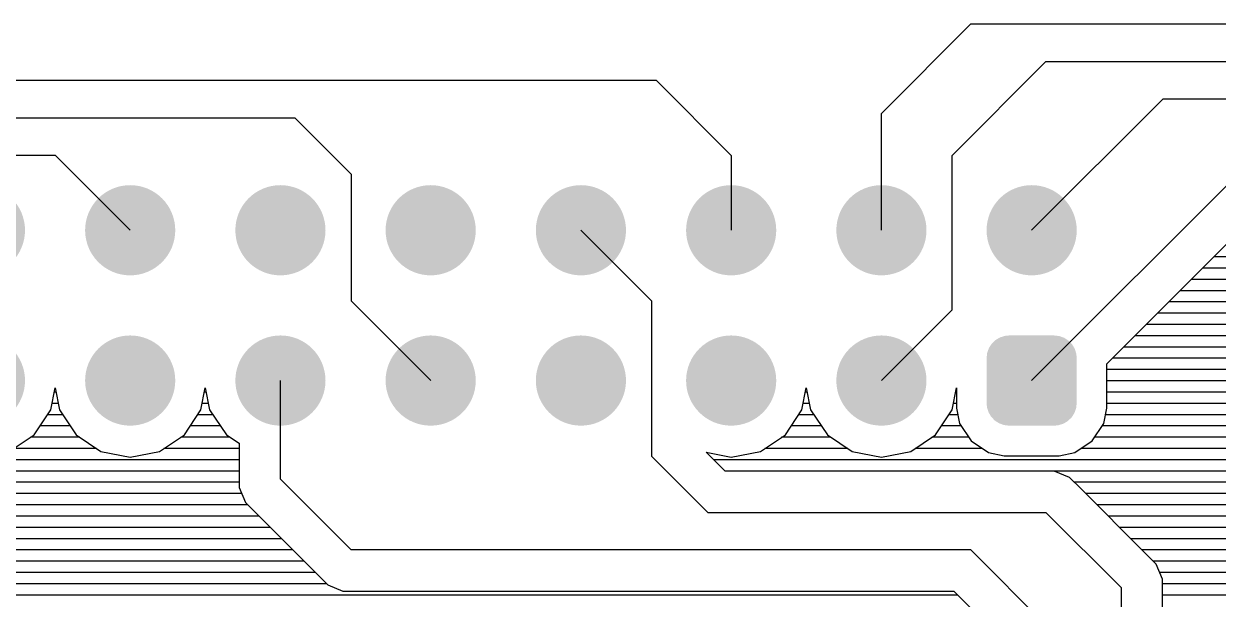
# Model space of a CAD drawing. Extents: x 295 to 953, y 10 to 290.
# Drawn here: x 625.1 to 677.6, y 147.8 to 173.1 of the extents above; entities that cross this region are included whole.
import ezdxf

# ---------------------------------------------------------------- set-up
doc = ezdxf.new("R2010")
doc.units = 0
doc.header["$LTSCALE"] = 5
doc.header["$MEASUREMENT"] = 0
doc.layers.get('0').update_dxf_attribs({"linetype": 'CONTINUOUS', "lineweight": 25})
doc.layers.add('DV-DPO-A6_BOT', color=7, linetype='CONTINUOUS')

msp = doc.modelspace()

# ---------------------------------------------------------------- linework, layer by layer
at = {"const_width": 1.981}
for points in [[(624.157, 163.998, -1), (622.175, 163.998, -1)], [(630.761, 163.998, -1), (628.779, 163.998, -1)], [(637.365, 163.998, -1), (635.383, 163.998, -1)], [(643.969, 163.998, -1), (641.987, 163.998, -1)], [(650.573, 163.998, -1), (648.591, 163.998, -1)], [(657.177, 163.998, -1), (655.195, 163.998, -1)], [(663.781, 163.998, -1), (661.799, 163.998, -1)], [(670.385, 163.998, -1), (668.403, 163.998, -1)], [(624.157, 157.394, -1), (622.175, 157.394, -1)], [(630.761, 157.394, -1), (628.779, 157.394, -1)], [(637.365, 157.394, -1), (635.383, 157.394, -1)], [(643.969, 157.394, -1), (641.987, 157.394, -1)], [(650.573, 157.394, -1), (648.591, 157.394, -1)], [(657.177, 157.394, -1), (655.195, 157.394, -1)], [(663.781, 157.394, -1), (661.799, 157.394, -1)]]:
    msp.add_lwpolyline(points, format="xyb", close=True, dxfattribs=at)
for points in [[(671.141, 159.017), (671.018, 159.146), (667.641, 159.017), (667.777, 159.146)], [(671.018, 159.146), (670.973, 159.175), (667.777, 159.146), (667.807, 159.175)], [(670.973, 159.175), (670.826, 159.271), (667.807, 159.175), (667.97, 159.271)], [(670.826, 159.271), (670.772, 159.29), (667.97, 159.271), (668.004, 159.29)], [(670.772, 159.29), (670.611, 159.348), (668.004, 159.29), (668.191, 159.348)], [(670.611, 159.348), (670.529, 159.358), (668.191, 159.348), (668.222, 159.358)], [(670.529, 159.358), (670.385, 159.375), (668.222, 159.358), (668.403, 159.375)], [(671.375, 158.384), (671.358, 158.566), (667.413, 158.384), (667.434, 158.566)], [(671.358, 158.566), (671.344, 158.611), (667.434, 158.566), (667.439, 158.611)], [(671.344, 158.611), (671.291, 158.784), (667.439, 158.611), (667.502, 158.784)], [(671.291, 158.784), (671.266, 158.826), (667.502, 158.784), (667.517, 158.826)], [(671.266, 158.826), (671.175, 158.981), (667.517, 158.826), (667.618, 158.981)], [(671.175, 158.981), (671.141, 159.017), (667.618, 158.981), (667.641, 159.017)], [(671.375, 156.403), (671.375, 158.384), (667.413, 156.403), (667.413, 158.384)], [(671.354, 156.221), (671.375, 156.403), (667.43, 156.221), (667.413, 156.403)], [(671.349, 156.176), (671.354, 156.221), (667.444, 156.176), (667.43, 156.221)], [(671.286, 156.003), (671.349, 156.176), (667.497, 156.003), (667.444, 156.176)], [(671.271, 155.961), (671.286, 156.003), (667.522, 155.961), (667.497, 156.003)], [(671.17, 155.806), (671.271, 155.961), (667.613, 155.806), (667.522, 155.961)], [(671.147, 155.77), (671.17, 155.806), (667.647, 155.77), (667.613, 155.806)], [(671.011, 155.641), (671.147, 155.77), (667.77, 155.641), (667.647, 155.77)], [(670.981, 155.612), (671.011, 155.641), (667.814, 155.612), (667.77, 155.641)], [(670.818, 155.516), (670.981, 155.612), (667.962, 155.516), (667.814, 155.612)], [(670.784, 155.497), (670.818, 155.516), (668.016, 155.497), (667.962, 155.516)], [(670.597, 155.439), (670.784, 155.497), (668.176, 155.439), (668.016, 155.497)], [(670.566, 155.429), (670.597, 155.439), (668.259, 155.429), (668.176, 155.439)], [(670.385, 155.412), (670.566, 155.429), (668.403, 155.412), (668.259, 155.429)]]:
    msp.add_solid(points)
at = {"layer": 'DV-DPO-A6_BOT'}
for p, q in [((662.79, 169.135), (666.719, 173.065)), ((666.719, 173.065), (770.732, 173.065)), ((665.894, 167.286), (670.021, 171.414)), ((670.021, 171.414), (772.383, 171.414)), ((608.109, 170.588), (652.884, 170.588)), ((652.884, 170.588), (656.186, 167.286)), ((675.159, 169.763), (669.394, 163.998)), ((774.034, 169.763), (675.159, 169.763)), ((662.79, 163.998), (662.79, 169.135)), ((600.679, 168.937), (637.001, 168.937)), ((637.001, 168.937), (639.478, 166.461)), ((626.481, 167.286), (601.505, 167.286)), ((629.77, 163.998), (626.481, 167.286)), ((656.186, 167.286), (656.186, 163.998)), ((665.894, 160.504), (665.894, 167.286)), ((639.478, 166.461), (639.478, 160.894)), ((678.587, 166.586), (669.394, 157.394)), ((672.696, 158.127), (679.34, 164.77)), ((649.582, 163.998), (652.686, 160.894)), ((765.852, 162.829), (677.398, 162.829)), ((765.746, 162.333), (676.903, 162.333)), ((765.726, 161.838), (676.407, 161.838)), ((765.726, 161.343), (675.912, 161.343)), ((639.478, 160.894), (642.978, 157.394)), ((652.686, 160.894), (652.686, 154.078)), ((765.726, 160.847), (675.417, 160.847)), ((662.79, 157.394), (665.894, 160.504)), ((709.526, 160.352), (674.921, 160.352)), ((708.8, 159.857), (674.426, 159.857)), ((708.463, 159.362), (673.931, 159.362)), ((708.252, 158.866), (673.436, 158.866)), ((672.696, 156.178), (672.696, 158.127)), ((708.153, 158.371), (672.94, 158.371)), ((708.186, 157.876), (672.696, 157.876)), ((626.276, 156.106), (626.468, 157.07)), ((626.468, 157.07), (626.659, 156.106)), ((632.88, 156.106), (633.072, 157.07)), ((633.072, 157.07), (633.263, 156.106)), ((636.374, 153.061), (636.374, 157.394)), ((659.296, 156.106), (659.488, 157.07)), ((659.488, 157.07), (659.679, 156.106)), ((665.9, 156.106), (666.092, 157.07)), ((666.092, 157.07), (666.092, 156.178)), ((708.285, 157.38), (672.696, 157.38)), ((626.508, 156.885), (626.435, 156.885)), ((633.112, 156.885), (633.039, 156.885)), ((659.528, 156.885), (659.455, 156.885)), ((666.092, 156.885), (666.059, 156.885)), ((708.575, 156.885), (672.696, 156.885)), ((625.55, 155.016), (626.276, 156.106)), ((626.6, 156.39), (626.336, 156.39)), ((626.659, 156.106), (627.393, 155.016)), ((632.154, 155.016), (632.88, 156.106)), ((633.204, 156.39), (632.94, 156.39)), ((633.263, 156.106), (633.997, 155.016)), ((658.57, 155.016), (659.296, 156.106)), ((659.62, 156.39), (659.356, 156.39)), ((659.679, 156.106), (660.413, 155.016)), ((665.174, 155.016), (665.9, 156.106)), ((666.092, 156.39), (665.96, 156.39)), ((666.092, 156.178), (666.224, 155.505)), ((672.564, 155.505), (672.696, 156.178)), ((708.688, 156.39), (672.696, 156.39)), ((627.128, 155.399), (625.808, 155.399)), ((626.798, 155.894), (626.138, 155.894)), ((633.732, 155.399), (632.412, 155.399)), ((633.402, 155.894), (632.742, 155.894)), ((660.148, 155.399), (658.828, 155.399)), ((659.818, 155.894), (659.158, 155.894)), ((666.297, 155.399), (665.432, 155.399)), ((666.145, 155.894), (665.762, 155.894)), ((666.224, 155.505), (666.739, 154.739)), ((672.049, 154.739), (672.564, 155.505)), ((708.219, 155.399), (672.491, 155.399)), ((708.358, 155.894), (672.643, 155.894)), ((624.454, 154.283), (625.55, 155.016)), ((627.551, 154.904), (625.385, 154.904)), ((627.393, 155.016), (628.482, 154.283)), ((631.058, 154.283), (632.154, 155.016)), ((634.155, 154.904), (631.989, 154.904)), ((633.997, 155.016), (634.558, 154.64)), ((657.474, 154.283), (658.57, 155.016)), ((660.571, 154.904), (658.405, 154.904)), ((660.413, 155.016), (661.502, 154.283)), ((664.078, 154.283), (665.174, 155.016)), ((666.627, 154.904), (665.009, 154.904)), ((708.12, 154.904), (672.161, 154.904)), ((628.291, 154.409), (624.645, 154.409)), ((634.558, 154.409), (631.249, 154.409)), ((634.558, 154.64), (634.558, 153.418)), ((661.311, 154.409), (657.665, 154.409)), ((667.228, 154.409), (664.269, 154.409)), ((666.739, 154.739), (667.499, 154.23)), ((671.289, 154.23), (672.049, 154.739)), ((708.219, 154.409), (671.56, 154.409)), ((634.558, 153.913), (591.315, 153.913)), ((628.482, 154.283), (629.77, 154.025)), ((629.77, 154.025), (631.058, 154.283)), ((652.686, 154.078), (655.162, 151.602)), ((655.915, 153.418), (655.09, 154.243)), ((655.09, 154.243), (656.186, 154.025)), ((702.817, 153.913), (655.42, 153.913)), ((656.186, 154.025), (657.474, 154.283)), ((661.502, 154.283), (662.79, 154.025)), ((662.79, 154.025), (664.078, 154.283)), ((667.499, 154.23), (668.179, 154.092)), ((668.179, 154.092), (670.609, 154.092)), ((670.609, 154.092), (671.289, 154.23)), ((634.558, 153.418), (592.411, 153.418)), ((634.558, 153.418), (634.558, 152.698)), ((670.385, 153.418), (655.915, 153.418)), ((701.602, 153.418), (670.385, 153.418)), ((671.052, 153.141), (670.385, 153.418)), ((634.558, 152.923), (592.847, 152.923)), ((639.478, 149.951), (636.374, 153.061)), ((671.567, 152.632), (671.052, 153.141)), ((701.146, 152.923), (671.269, 152.923)), ((634.67, 152.427), (593.138, 152.427)), ((634.558, 152.698), (634.835, 152.031)), ((674.354, 149.839), (671.567, 152.632)), ((700.855, 152.427), (671.765, 152.427)), ((634.934, 151.932), (593.237, 151.932)), ((634.835, 152.031), (637.939, 148.927)), ((700.756, 151.932), (672.26, 151.932)), ((635.43, 151.437), (593.263, 151.437)), ((655.162, 151.602), (670.021, 151.602)), ((670.021, 151.602), (673.323, 148.3)), ((700.723, 151.437), (672.755, 151.437)), ((635.925, 150.941), (593.263, 150.941)), ((700.822, 150.941), (673.251, 150.941)), ((636.42, 150.446), (593.263, 150.446)), ((701.034, 150.446), (673.746, 150.446)), ((636.915, 149.951), (593.263, 149.951)), ((666.719, 149.951), (639.478, 149.951)), ((670.021, 146.649), (666.719, 149.951)), ((701.225, 149.951), (674.241, 149.951)), ((674.869, 149.33), (674.354, 149.839)), ((637.411, 149.456), (593.263, 149.456)), ((700.869, 149.456), (674.737, 149.456)), ((675.139, 148.663), (674.869, 149.33)), ((637.906, 148.96), (593.197, 148.96)), ((637.939, 148.927), (638.454, 148.412)), ((700.624, 148.96), (675.021, 148.96)), ((675.139, 147.943), (675.139, 148.663)), ((638.401, 148.465), (593.045, 148.465)), ((638.454, 148.412), (639.121, 148.135)), ((639.121, 148.135), (665.973, 148.135)), ((665.973, 148.135), (667.723, 146.385)), ((673.323, 148.3), (673.323, 135.092)), ((700.552, 148.465), (675.139, 148.465)), ((666.138, 147.97), (592.708, 147.97)), ((700.552, 147.97), (675.139, 147.97)), ((675.139, 135.845), (675.139, 147.943))]:
    msp.add_line(p, q, dxfattribs=at)

doc.saveas('drawing.dxf')
